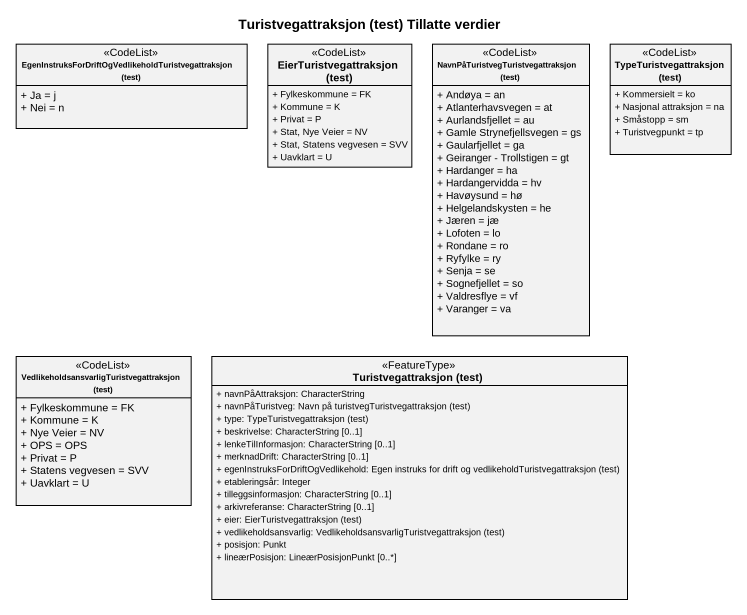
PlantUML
@startuml
title Turistvegattraksjon (test) Tillatte verdier
hide circle
hide empty members
skinparam classAttributeIconSize 0
class "EgenInstruksForDriftOgVedlikeholdTuristvegattraksjon (test)" as EgenInstruksForDriftOgVedlik <<CodeList>> {
  + Ja = j
  + Nei = n
}
class "EierTuristvegattraksjon (test)" as EierTuristvegattraksjon_test <<CodeList>> {
  + Fylkeskommune = FK
  + Kommune = K
  + Privat = P
  + Stat, Nye Veier = NV
  + Stat, Statens vegvesen = SVV
  + Uavklart = U
}
class "NavnPåTuristvegTuristvegattraksjon (test)" as NavnPåTuristvegTuristvegattr <<CodeList>> {
  + Andøya = an
  + Atlanterhavsvegen = at
  + Aurlandsfjellet = au
  + Gamle Strynefjellsvegen = gs
  + Gaularfjellet = ga
  + Geiranger - Trollstigen = gt
  + Hardanger = ha
  + Hardangervidda = hv
  + Havøysund = hø
  + Helgelandskysten = he
  + Jæren = jæ
  + Lofoten = lo
  + Rondane = ro
  + Ryfylke = ry
  + Senja = se
  + Sognefjellet = so
  + Valdresflye = vf
  + Varanger = va
}
class "TypeTuristvegattraksjon (test)" as TypeTuristvegattraksjon_test <<CodeList>> {
  + Kommersielt = ko
  + Nasjonal attraksjon = na
  + Småstopp = sm
  + Turistvegpunkt = tp
}
class "VedlikeholdsansvarligTuristvegattraksjon (test)" as VedlikeholdsansvarligTuristv <<CodeList>> {
  + Fylkeskommune = FK
  + Kommune = K
  + Nye Veier = NV
  + OPS = OPS
  + Privat = P
  + Statens vegvesen = SVV
  + Uavklart = U
}
class "Turistvegattraksjon (test)" as Turistvegattraksjon_test <<FeatureType>> {
  + navnPåAttraksjon: CharacterString
  {field} + navnPåTuristveg: Navn på turistvegTuristvegattraksjon (test)
  {field} + type: TypeTuristvegattraksjon (test)
  + beskrivelse: CharacterString [0..1]
  + lenkeTilInformasjon: CharacterString [0..1]
  + merknadDrift: CharacterString [0..1]
  {field} + egenInstruksForDriftOgVedlikehold: Egen instruks for drift og vedlikeholdTuristvegattraksjon (test)
  + etableringsår: Integer
  + tilleggsinformasjon: CharacterString [0..1]
  + arkivreferanse: CharacterString [0..1]
  {field} + eier: EierTuristvegattraksjon (test)
  {field} + vedlikeholdsansvarlig: VedlikeholdsansvarligTuristvegattraksjon (test)
  + posisjon: Punkt
  + lineærPosisjon: LineærPosisjonPunkt [0..*]
}
@enduml
